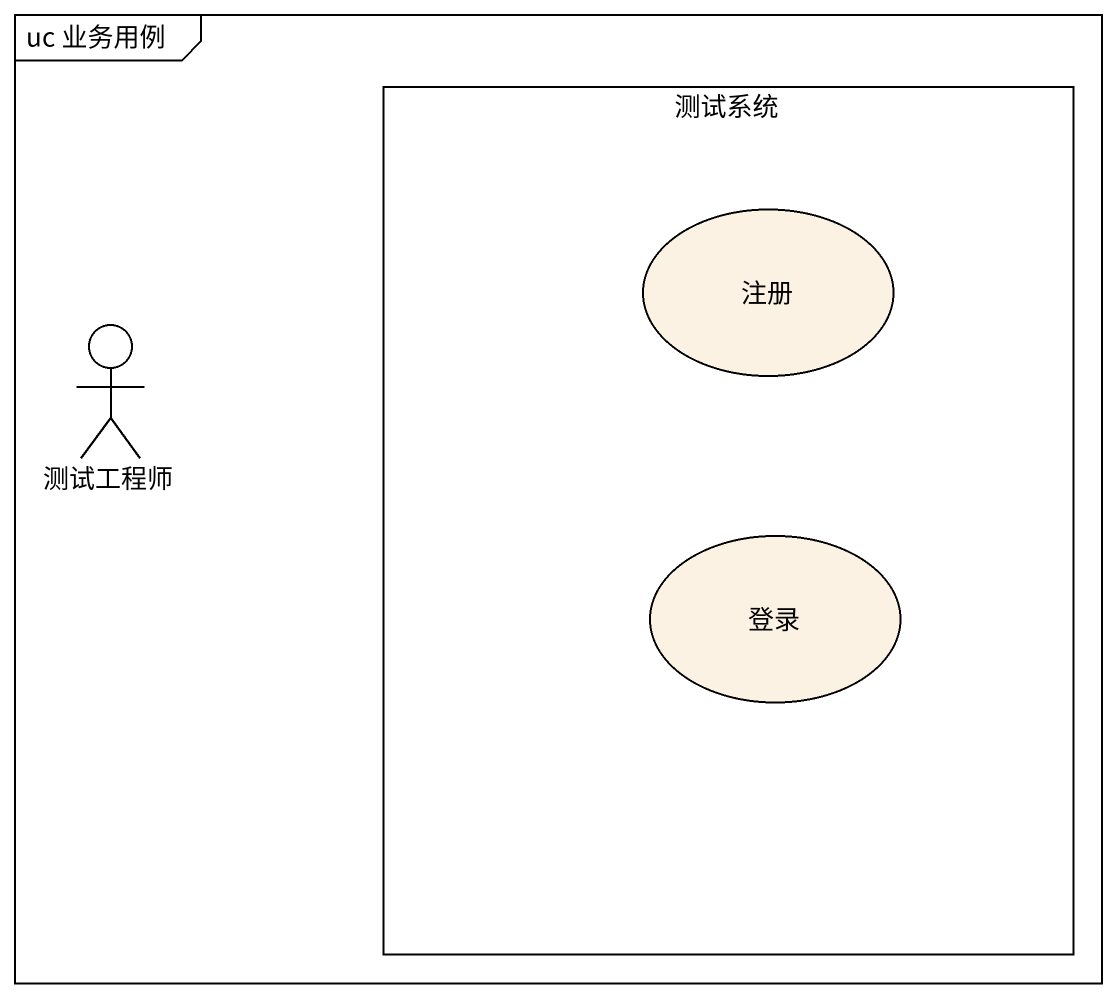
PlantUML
@startuml
mainframe uc 业务用例
rectangle 测试系统 {
  usecase 注册
  usecase 登录
}
actor 测试工程师
@enduml
